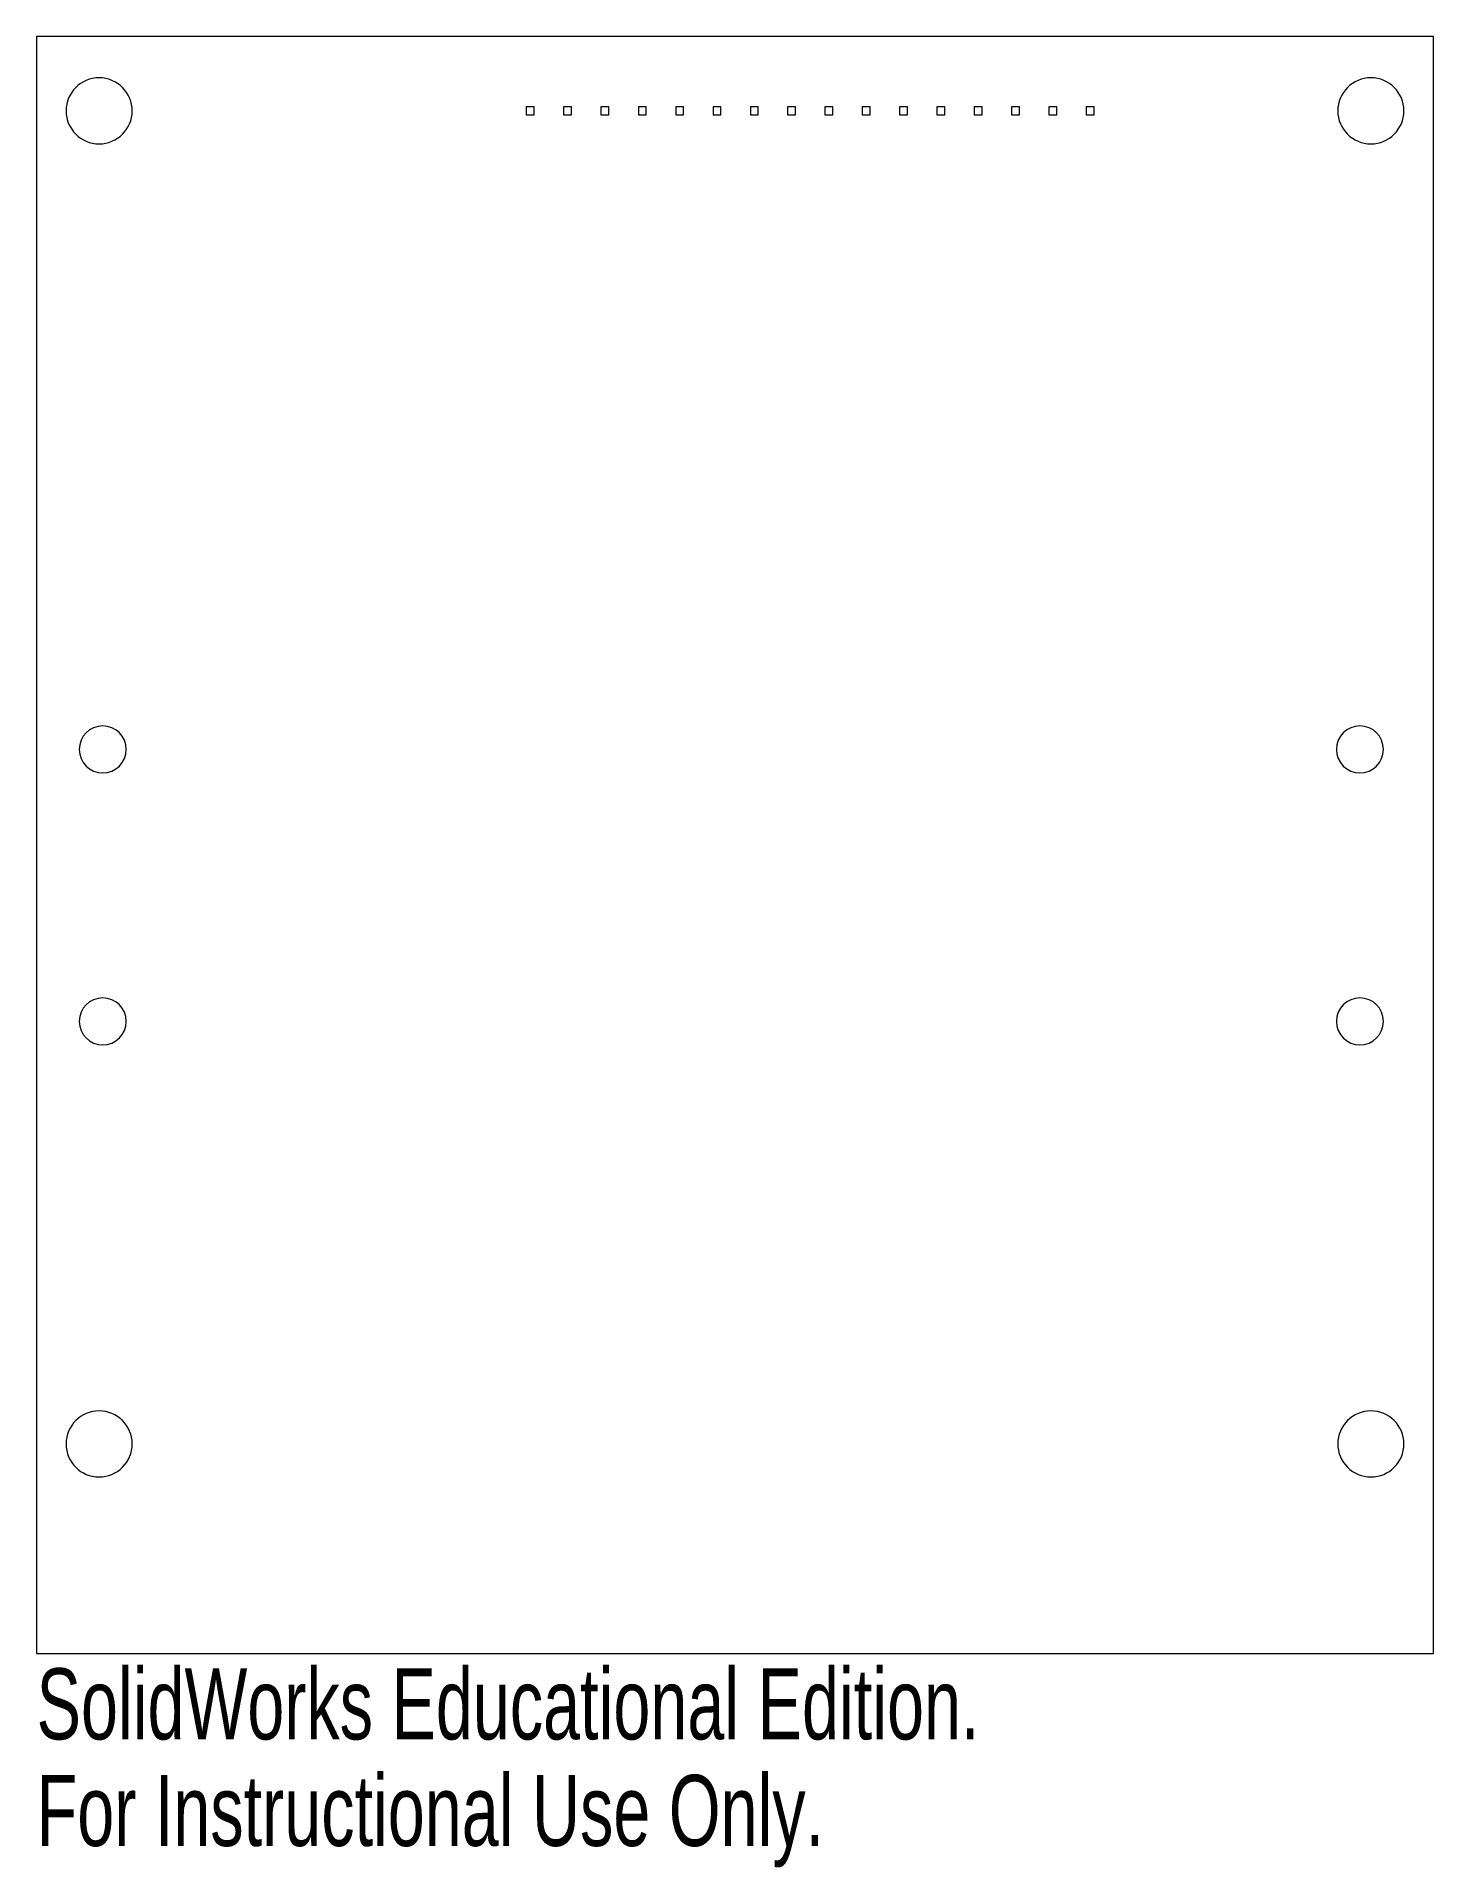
# Model space of a CAD drawing. Header units: inches. Extents: x 0.32 to 4.06, y -0.3 to 4.61.
import ezdxf

# ---------------------------------------------------------------- set-up
doc = ezdxf.new("R2010")
doc.units = ezdxf.units.IN
doc.header["$MEASUREMENT"] = 0
doc.styles.add('SLDTEXTSTYLE0', font='TXT', dxfattribs={"width": 0.7})

msp = doc.modelspace()

# ---------------------------------------------------------------- linework, layer by layer
at = {"color": 7, "linetype": 'Continuous', "lineweight": 15}
for p, q in [((4.0561, 4.6055), (0.3159, 4.6055)), ((0.3159, 4.6055), (0.3159, 0.2748)), ((4.0561, 0.2748), (4.0561, 4.6055)), ((1.6272, 4.4174), (1.6272, 4.3961)), ((1.6485, 4.4174), (1.6272, 4.4174)), ((1.6485, 4.3961), (1.6485, 4.4174)), ((1.7272, 4.4174), (1.7272, 4.3961)), ((1.7485, 4.4174), (1.7272, 4.4174)), ((1.7485, 4.3961), (1.7485, 4.4174)), ((1.8272, 4.4174), (1.8272, 4.3961)), ((1.8485, 4.4174), (1.8272, 4.4174)), ((1.8485, 4.3961), (1.8485, 4.4174)), ((1.9272, 4.4174), (1.9272, 4.3961)), ((1.9485, 4.4174), (1.9272, 4.4174)), ((1.9485, 4.3961), (1.9485, 4.4174)), ((2.0272, 4.4174), (2.0272, 4.3961)), ((2.0485, 4.4174), (2.0272, 4.4174)), ((2.0485, 4.3961), (2.0485, 4.4174)), ((2.1272, 4.4174), (2.1272, 4.3961)), ((2.1485, 4.4174), (2.1272, 4.4174)), ((2.1485, 4.3961), (2.1485, 4.4174)), ((2.2272, 4.4174), (2.2272, 4.3961)), ((2.2485, 4.4174), (2.2272, 4.4174)), ((2.2485, 4.3961), (2.2485, 4.4174)), ((2.3267, 4.4174), (2.3267, 4.3961)), ((2.348, 4.4174), (2.3267, 4.4174)), ((2.348, 4.3961), (2.348, 4.4174)), ((2.4267, 4.4174), (2.4267, 4.3961)), ((2.448, 4.4174), (2.4267, 4.4174)), ((2.448, 4.3961), (2.448, 4.4174)), ((2.5267, 4.4174), (2.5267, 4.3961)), ((2.548, 4.4174), (2.5267, 4.4174)), ((2.548, 4.3961), (2.548, 4.4174)), ((2.6267, 4.4173), (2.6267, 4.3961)), ((2.648, 4.4173), (2.6267, 4.4173)), ((2.648, 4.3961), (2.648, 4.4173)), ((2.7267, 4.4173), (2.7267, 4.3961)), ((2.748, 4.4173), (2.7267, 4.4173)), ((2.748, 4.3961), (2.748, 4.4173)), ((2.8267, 4.4173), (2.8267, 4.3961)), ((2.848, 4.4173), (2.8267, 4.4173)), ((2.848, 4.3961), (2.848, 4.4173)), ((2.9267, 4.4173), (2.9267, 4.3961)), ((2.948, 4.4173), (2.9267, 4.4173)), ((2.948, 4.3961), (2.948, 4.4173)), ((3.0267, 4.4173), (3.0267, 4.3961)), ((3.048, 4.4173), (3.0267, 4.4173)), ((3.048, 4.3961), (3.048, 4.4173)), ((3.1267, 4.4173), (3.1267, 4.3961)), ((3.148, 4.4173), (3.1267, 4.4173)), ((3.148, 4.3961), (3.148, 4.4173)), ((1.6272, 4.3961), (1.6485, 4.3961)), ((1.7272, 4.3961), (1.7485, 4.3961)), ((1.8272, 4.3961), (1.8485, 4.3961)), ((1.9272, 4.3961), (1.9485, 4.3961)), ((2.0272, 4.3961), (2.0485, 4.3961)), ((2.1272, 4.3961), (2.1485, 4.3961)), ((2.2272, 4.3961), (2.2485, 4.3961)), ((2.3267, 4.3961), (2.348, 4.3961)), ((2.4267, 4.3961), (2.448, 4.3961)), ((2.5267, 4.3961), (2.548, 4.3961)), ((2.6267, 4.3961), (2.648, 4.3961)), ((2.7267, 4.3961), (2.748, 4.3961)), ((2.8267, 4.3961), (2.848, 4.3961)), ((2.9267, 4.3961), (2.948, 4.3961)), ((3.0267, 4.3961), (3.048, 4.3961)), ((3.1267, 4.3961), (3.148, 4.3961)), ((0.3159, 0.2748), (4.0561, 0.2748))]:
    msp.add_line(p, q, dxfattribs=at)
for points, knots in [([(0.5719, 4.4067), (0.5719, 4.4556), (0.5322, 4.4953), (0.4833, 4.4953), (0.4343, 4.4953), (0.3947, 4.4556), (0.3947, 4.4067)], [2, 2, 2, 2, 3, 3, 3, 4, 4, 4, 4]), ([(3.9774, 4.4067), (3.9774, 4.4556), (3.9377, 4.4953), (3.8888, 4.4953), (3.8398, 4.4953), (3.8002, 4.4556), (3.8002, 4.4067)], [2, 2, 2, 2, 3, 3, 3, 4, 4, 4, 4]), ([(0.3947, 4.4067), (0.3947, 4.3578), (0.4343, 4.3181), (0.4833, 4.3181), (0.5322, 4.3181), (0.5719, 4.3578), (0.5719, 4.4067)], [0, 0, 0, 0, 1, 1, 1, 2, 2, 2, 2]), ([(3.8002, 4.4067), (3.8002, 4.3578), (3.8398, 4.3181), (3.8888, 4.3181), (3.9377, 4.3181), (3.9774, 4.3578), (3.9774, 4.4067)], [0, 0, 0, 0, 1, 1, 1, 2, 2, 2, 2]), ([(0.5561, 2.6961), (0.5561, 2.7309), (0.5279, 2.7591), (0.4931, 2.7591), (0.4583, 2.7591), (0.4301, 2.7309), (0.4301, 2.6961)], [2, 2, 2, 2, 3, 3, 3, 4, 4, 4, 4]), ([(3.9223, 2.6961), (3.9223, 2.7309), (3.894, 2.7591), (3.8593, 2.7591), (3.8245, 2.7591), (3.7963, 2.7309), (3.7963, 2.6961)], [2, 2, 2, 2, 3, 3, 3, 4, 4, 4, 4]), ([(0.4301, 2.6961), (0.4301, 2.6613), (0.4583, 2.6331), (0.4931, 2.6331), (0.5279, 2.6331), (0.5561, 2.6613), (0.5561, 2.6961)], [0, 0, 0, 0, 1, 1, 1, 2, 2, 2, 2]), ([(3.7963, 2.6961), (3.7963, 2.6613), (3.8245, 2.6331), (3.8593, 2.6331), (3.894, 2.6331), (3.9223, 2.6613), (3.9223, 2.6961)], [0, 0, 0, 0, 1, 1, 1, 2, 2, 2, 2]), ([(0.5561, 1.9677), (0.5561, 2.0025), (0.5279, 2.0307), (0.4931, 2.0307), (0.4583, 2.0307), (0.4301, 2.0025), (0.4301, 1.9677)], [2, 2, 2, 2, 3, 3, 3, 4, 4, 4, 4]), ([(3.9223, 1.9677), (3.9223, 2.0025), (3.894, 2.0307), (3.8593, 2.0307), (3.8245, 2.0307), (3.7963, 2.0025), (3.7963, 1.9677)], [2, 2, 2, 2, 3, 3, 3, 4, 4, 4, 4]), ([(0.4301, 1.9677), (0.4301, 1.933), (0.4583, 1.9047), (0.4931, 1.9047), (0.5279, 1.9047), (0.5561, 1.933), (0.5561, 1.9677)], [0, 0, 0, 0, 1, 1, 1, 2, 2, 2, 2]), ([(3.7963, 1.9677), (3.7963, 1.933), (3.8245, 1.9047), (3.8593, 1.9047), (3.894, 1.9047), (3.9223, 1.933), (3.9223, 1.9677)], [0, 0, 0, 0, 1, 1, 1, 2, 2, 2, 2]), ([(0.5719, 0.8358), (0.5719, 0.8848), (0.5322, 0.9244), (0.4833, 0.9244), (0.4343, 0.9244), (0.3947, 0.8848), (0.3947, 0.8358)], [2, 2, 2, 2, 3, 3, 3, 4, 4, 4, 4]), ([(3.9774, 0.8358), (3.9774, 0.8848), (3.9377, 0.9244), (3.8888, 0.9244), (3.8398, 0.9244), (3.8002, 0.8848), (3.8002, 0.8358)], [2, 2, 2, 2, 3, 3, 3, 4, 4, 4, 4]), ([(0.3947, 0.8358), (0.3947, 0.7869), (0.4343, 0.7473), (0.4833, 0.7473), (0.5322, 0.7473), (0.5719, 0.7869), (0.5719, 0.8358)], [0, 0, 0, 0, 1, 1, 1, 2, 2, 2, 2]), ([(3.8002, 0.8358), (3.8002, 0.7869), (3.8398, 0.7473), (3.8888, 0.7473), (3.9377, 0.7473), (3.9774, 0.7869), (3.9774, 0.8358)], [0, 0, 0, 0, 1, 1, 1, 2, 2, 2, 2])]:
    msp.add_open_spline(points, degree=3, knots=knots, dxfattribs=at)

# ---------------------------------------------------------------- texts
at = {"color": 7, "linetype": 'Continuous', "char_height": 0.1903, "attachment_point": 1, "style": 'SLDTEXTSTYLE0'}
for s, insert in [('SolidWorks Educational Edition.', (0.3159, 0.2347)), ('For Instructional Use Only.', (0.3159, -0.0508))]:
    msp.add_mtext(s, dxfattribs=dict(at, insert=insert))

doc.saveas('drawing.dxf')
